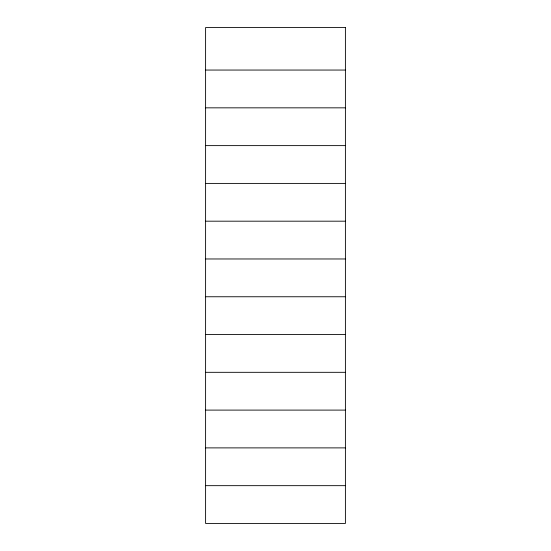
<?xml version="1.0" encoding="UTF-8"?>
<svg xmlns="http://www.w3.org/2000/svg" width="551" height="551" viewBox="0 0 551 551"><rect width="100%" height="100%" fill="white"/><g stroke="black" fill="none" stroke-linecap="round" stroke-linejoin="round"><path stroke-width="0.83" d="M205.599 70.053L345.401 70.053M205.599 107.838L345.401 107.838M205.599 145.622L345.401 145.622M205.599 183.407L345.401 183.407M205.599 221.185L345.401 221.185M205.599 258.97L345.401 258.97M205.599 296.755L345.401 296.755M205.599 334.533L345.401 334.533M205.599 372.318L345.401 372.318M205.599 410.102L345.401 410.102M205.599 447.887L345.401 447.887M205.599 485.665L345.401 485.665M345.401 27.55L205.599 27.55L205.599 523.45L345.401 523.45L345.401 27.55"/></g></svg>
